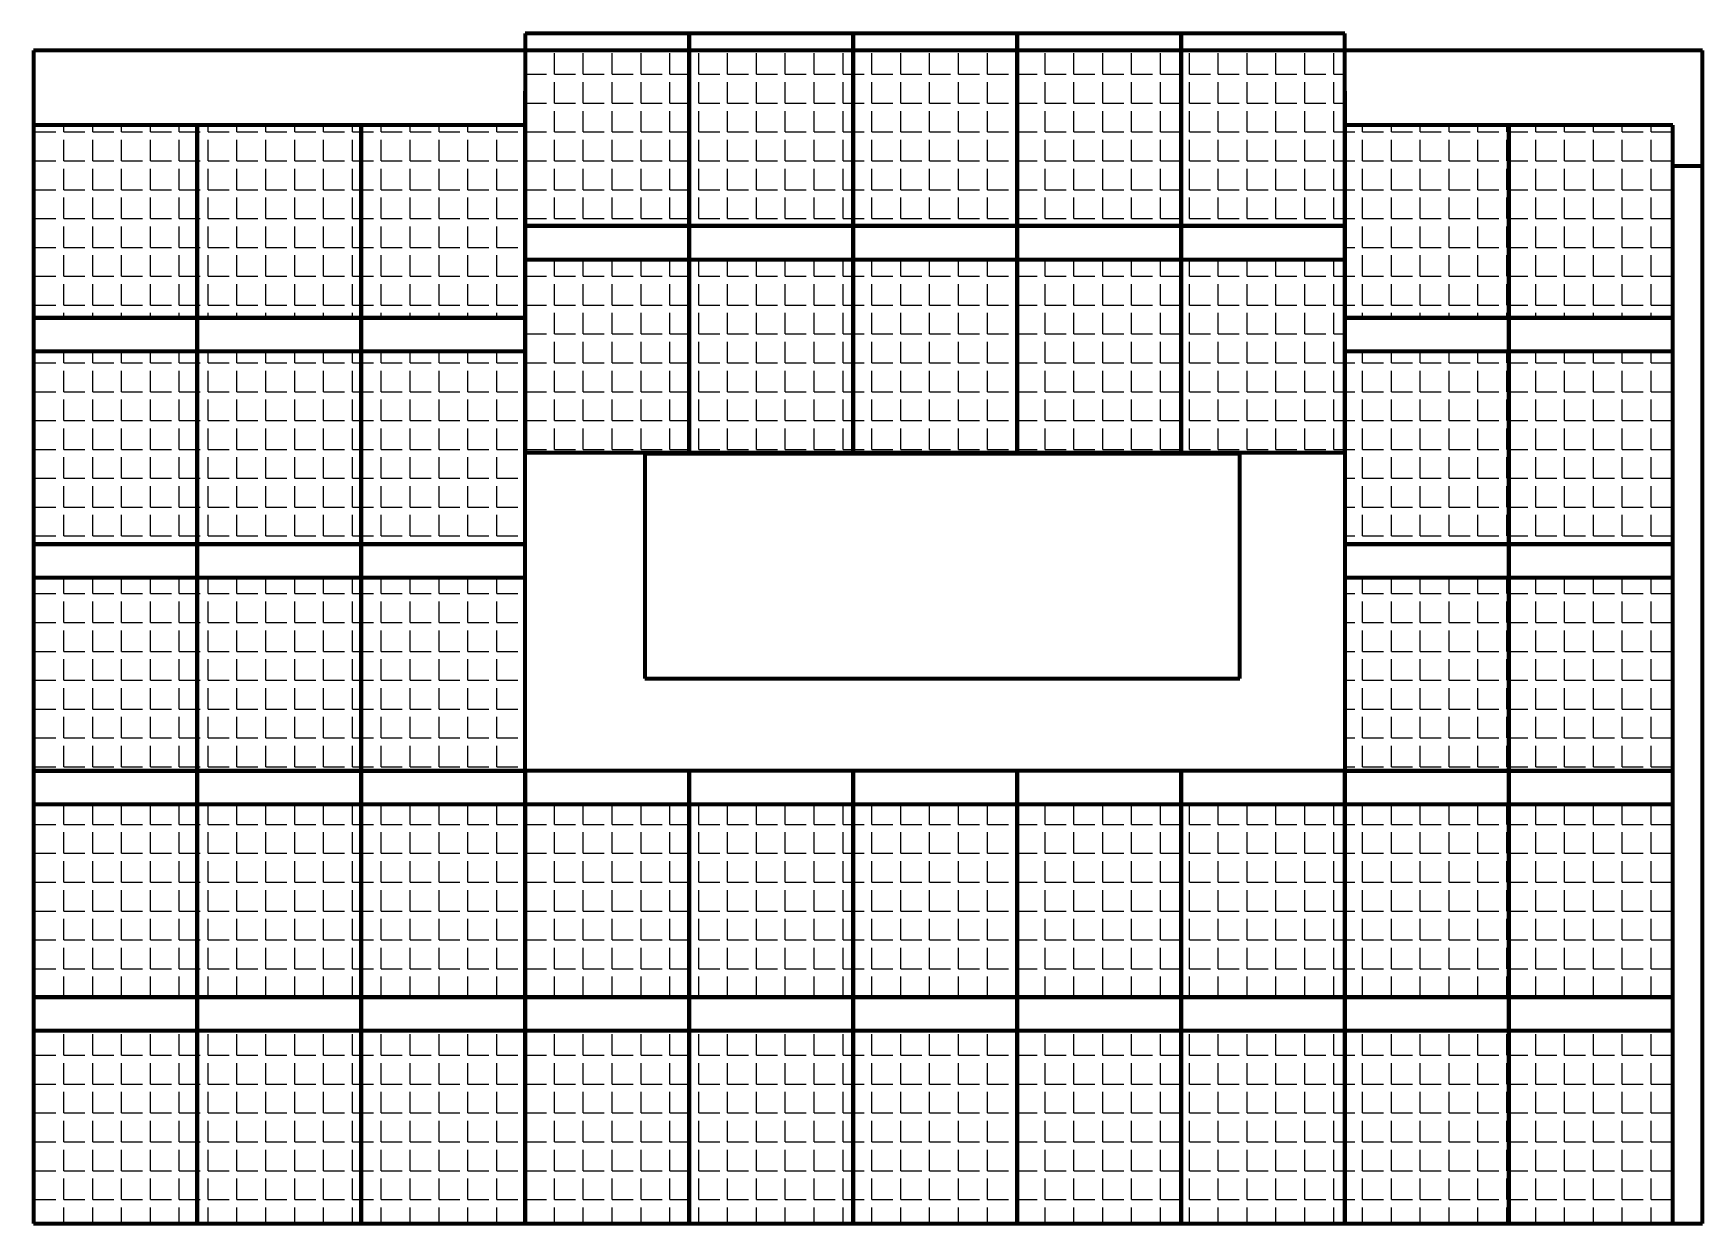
# Model space of a CAD drawing. Header units: millimetres. Extents: x 0 to 10100, y 0 to 7204.
import ezdxf

# ---------------------------------------------------------------- set-up
doc = ezdxf.new("R2010")
doc.units = ezdxf.units.MM
doc.layers.add('图层1', color=7, linetype='Continuous', lineweight=100)

msp = doc.modelspace()

# ---------------------------------------------------------------- hatches: boundary and pattern name
h = msp.add_hatch()
h.set_pattern_fill('ANGLE', color=256, scale=25, style=0)
h.set_pattern_definition([(0, (2454.19, 1717.27), (0, 174.625), [127, -47.625]), (90, (2454.19, 1717.27), (-174.625, 1e-14), [127, -47.625])])
h.paths.add_polyline_path([(2976, 2537), (1984, 2537), (1984, 1371), (2976, 1371)])
h.paths.add_polyline_path([(992, 6649), (0, 6649), (0, 5483), (992, 5483)])
h.paths.add_polyline_path([(1984, 6649), (992, 6649), (992, 5483), (1984, 5483)])
h.paths.add_polyline_path([(2976, 6649), (1984, 6649), (1984, 5483), (2976, 5483)])
h.paths.add_polyline_path([(3968, 7100), (2976, 7100), (2976, 6038), (3968, 6038)])
h.paths.add_polyline_path([(4960, 7100), (3968, 7100), (3968, 6038), (4960, 6038)])
h.paths.add_polyline_path([(5952, 7100), (4960, 7100), (4960, 6038), (5952, 6038)])
h.paths.add_polyline_path([(6944, 7100), (5952, 7100), (5952, 6038), (6944, 6038)])
h.paths.add_polyline_path([(7936, 6853), (7936, 7100), (6944, 7100), (6944, 6038), (7936, 6038)])
h.paths.add_polyline_path([(7936, 5483), (7936, 5833), (6944, 5833), (6944, 4667), (7936, 4667)])
h.paths.add_polyline_path([(6944, 5833), (5952, 5833), (5952, 4667), (6944, 4667)])
h.paths.add_polyline_path([(5952, 5833), (4960, 5833), (4960, 4667), (5952, 4667)])
h.paths.add_polyline_path([(4960, 5833), (3968, 5833), (3968, 4667), (4960, 4667)])
h.paths.add_polyline_path([(3968, 5833), (2976, 5833), (2976, 4667), (3968, 4667)])
h.paths.add_polyline_path([(8928, 6649), (7936, 6649), (7936, 5483), (8928, 5483)])
h.paths.add_polyline_path([(9920, 6649), (8928, 6649), (8928, 5483), (9920, 5483)])
h.paths.add_polyline_path([(9920, 5278), (8928, 5278), (8928, 4112), (9920, 4112)])
h.paths.add_polyline_path([(8928, 5278), (7936, 5278), (7936, 4667), (7936, 4112), (8928, 4112)])
h.paths.add_polyline_path([(8928, 3908), (7936, 3908), (7936, 2741), (8928, 2741)])
h.paths.add_polyline_path([(9920, 3908), (8928, 3908), (8928, 2741), (9920, 2741)])
h.paths.add_polyline_path([(9920, 2537), (8928, 2537), (8928, 1371), (9920, 1371)])
h.paths.add_polyline_path([(9920, 1166), (8928, 1166), (8928, 0), (9920, 0)])
h.paths.add_polyline_path([(8928, 1166), (7936, 1166), (7936, 0), (8928, 0)])
h.paths.add_polyline_path([(8928, 2537), (7936, 2537), (7936, 1371), (8928, 1371)])
h.paths.add_polyline_path([(7936, 2537), (6944, 2537), (6944, 1371), (7936, 1371)])
h.paths.add_polyline_path([(7936, 1166), (6944, 1166), (6944, 0), (7936, 0)])
h.paths.add_polyline_path([(6944, 1166), (5952, 1166), (5952, 0), (6944, 0)])
h.paths.add_polyline_path([(6944, 2537), (5952, 2537), (5952, 1371), (6944, 1371)])
h.paths.add_polyline_path([(5952, 2537), (4960, 2537), (4960, 1371), (5952, 1371)])
h.paths.add_polyline_path([(5952, 1166), (4960, 1166), (4960, 0), (5952, 0)])
h.paths.add_polyline_path([(4960, 1166), (3968, 1166), (3968, 0), (4960, 0)])
h.paths.add_polyline_path([(4960, 2537), (3968, 2537), (3968, 1371), (4960, 1371)])
h.paths.add_polyline_path([(3968, 2537), (2976, 2537), (2976, 1371), (3968, 1371)])
h.paths.add_polyline_path([(3968, 1166), (2976, 1166), (2976, 0), (3968, 0)])
h.paths.add_polyline_path([(2976, 1166), (1984, 1166), (1984, 0), (2976, 0)])
h.paths.add_polyline_path([(1984, 1166), (992, 1166), (992, 0), (1984, 0)])
h.paths.add_polyline_path([(1984, 2537), (992, 2537), (992, 1371), (992, 1371), (1984, 1371)])
h.paths.add_polyline_path([(992, 1166), (0, 1166), (0, 0), (992, 0)])
h.paths.add_polyline_path([(992, 2537), (0, 2537), (0, 1371), (992, 1371)])
h.paths.add_polyline_path([(992, 3908), (0, 3908), (0, 2741), (992, 2741)])
h.paths.add_polyline_path([(992, 5278), (0, 5278), (0, 4112), (992, 4112)])
h.paths.add_polyline_path([(1984, 5278), (992, 5278), (992, 4112), (1984, 4112)])
h.paths.add_polyline_path([(1984, 3908), (992, 3908), (992, 2741), (1984, 2741)])
h.paths.add_polyline_path([(2976, 5278), (1984, 5278), (1984, 4112), (2976, 4112)])
h.paths.add_polyline_path([(2976, 3908), (1984, 3908), (1984, 2741), (2976, 2741)])

# ---------------------------------------------------------------- linework, layer by layer
at = {"layer": '图层1'}
for p, q in [((3968, 7204), (2976, 7204)), ((4960, 7204), (3968, 7204)), ((5952, 7204), (4960, 7204)), ((6944, 7204), (5952, 7204)), ((7936, 7204), (6944, 7204)), ((10100, 7100), (0, 7100)), ((0, 7100), (0, 0)), ((10100, 0), (10100, 7100)), ((992, 6649), (0, 6649)), ((1984, 6649), (992, 6649)), ((2976, 6649), (1984, 6649)), ((8928, 6649), (7936, 6649)), ((9920, 6649), (8928, 6649)), ((10100, 6400), (9920, 6400)), ((10100, 0), (10100, 6400)), ((3968, 5833), (2976, 5833)), ((4960, 5833), (3968, 5833)), ((5952, 5833), (4960, 5833)), ((6944, 5833), (5952, 5833)), ((7936, 5833), (6944, 5833)), ((992, 5278), (0, 5278)), ((1984, 5278), (992, 5278)), ((2976, 5278), (1984, 5278)), ((8928, 5278), (7936, 5278)), ((9920, 5278), (8928, 5278)), ((7300, 4660), (3700, 4660)), ((3700, 4660), (3700, 3300)), ((7300, 3300), (7300, 4660)), ((992, 3908), (0, 3908)), ((1984, 3908), (992, 3908)), ((2976, 3908), (1984, 3908)), ((8928, 3908), (7936, 3908)), ((9920, 3908), (8928, 3908)), ((3700, 3300), (7300, 3300)), ((992, 2537), (0, 2537)), ((1984, 2537), (992, 2537)), ((2976, 2537), (1984, 2537)), ((3968, 2537), (2976, 2537)), ((4960, 2537), (3968, 2537)), ((5952, 2537), (4960, 2537)), ((6944, 2537), (5952, 2537)), ((7936, 2537), (6944, 2537)), ((8928, 2537), (7936, 2537)), ((9920, 2537), (8928, 2537)), ((992, 1166), (0, 1166)), ((1984, 1166), (992, 1166)), ((2976, 1166), (1984, 1166)), ((3968, 1166), (2976, 1166)), ((4960, 1166), (3968, 1166)), ((5952, 1166), (4960, 1166)), ((6944, 1166), (5952, 1166)), ((7936, 1166), (6944, 1166)), ((8928, 1166), (7936, 1166)), ((9920, 1166), (8928, 1166)), ((0, 0), (10100, 0))]:
    msp.add_line(p, q, dxfattribs=at)
for points in [[(2976, 7204), (2976, 6038), (3968, 6038), (3968, 7204)], [(3968, 7204), (3968, 6038), (4960, 6038), (4960, 7204)], [(4960, 7204), (4960, 6038), (5952, 6038), (5952, 7204)], [(5952, 7204), (5952, 6038), (6944, 6038), (6944, 7204)], [(6944, 7204), (6944, 6038), (7936, 6038), (7936, 7204)], [(0, 6853), (0, 6853), (0, 5483), (992, 5483), (992, 6649)], [(1984, 6649), (1984, 5483), (2976, 5483), (2976, 6853)], [(7936, 6853), (7936, 6853), (7936, 5483), (8928, 5483), (8928, 6649)], [(992, 6649), (992, 5483), (1984, 5483), (1984, 6649)], [(8928, 6649), (8928, 5483), (9920, 5483), (9920, 6649)]]:
    msp.add_lwpolyline(points, dxfattribs=at)
for points in [[(2976, 4667), (3968, 4667), (3968, 6038), (2976, 6038)], [(3968, 4667), (4960, 4667), (4960, 6038), (3968, 6038)], [(4960, 4667), (5952, 4667), (5952, 6038), (4960, 6038)], [(5952, 4667), (6944, 4667), (6944, 6038), (5952, 6038)], [(6944, 4667), (7936, 4667), (7936, 6038), (6944, 6038)], [(0, 4112), (992, 4112), (992, 5483), (0, 5483)], [(992, 4112), (1984, 4112), (1984, 5483), (992, 5483)], [(1984, 4112), (2976, 4112), (2976, 5483), (1984, 5483)], [(7936, 4112), (8928, 4112), (8928, 5483), (7936, 5483)], [(8928, 4112), (9920, 4112), (9920, 5483), (8928, 5483)], [(0, 2741), (992, 2741), (992, 4112), (0, 4112)], [(992, 2741), (1984, 2741), (1984, 4112), (992, 4112)], [(1984, 2741), (2976, 2741), (2976, 4112), (1984, 4112)], [(7936, 2741), (8928, 2741), (8928, 4112), (7936, 4112)], [(8928, 2741), (9920, 2741), (9920, 4112), (8928, 4112)], [(0, 1371), (992, 1371), (992, 2741), (0, 2741)], [(992, 1371), (1984, 1371), (1984, 2741), (992, 2741)], [(1984, 1371), (2976, 1371), (2976, 2741), (1984, 2741)], [(2976, 1371), (3968, 1371), (3968, 2741), (2976, 2741)], [(3968, 1371), (4960, 1371), (4960, 2741), (3968, 2741)], [(4960, 1371), (5952, 1371), (5952, 2741), (4960, 2741)], [(5952, 1371), (6944, 1371), (6944, 2741), (5952, 2741)], [(6944, 1371), (7936, 1371), (7936, 2741), (6944, 2741)], [(7936, 1371), (8928, 1371), (8928, 2741), (7936, 2741)], [(8928, 1371), (9920, 1371), (9920, 2741), (8928, 2741)], [(0, 0), (992, 0), (992, 1371), (0, 1371)], [(992, 0), (1984, 0), (1984, 1371), (992, 1371)], [(1984, 0), (2976, 0), (2976, 1371), (1984, 1371)], [(2976, 0), (3968, 0), (3968, 1371), (2976, 1371)], [(3968, 0), (4960, 0), (4960, 1371), (3968, 1371)], [(4960, 0), (5952, 0), (5952, 1371), (4960, 1371)], [(5952, 0), (6944, 0), (6944, 1371), (5952, 1371)], [(6944, 0), (7936, 0), (7936, 1371), (6944, 1371)], [(7936, 0), (8928, 0), (8928, 1371), (7936, 1371)], [(8928, 0), (9920, 0), (9920, 1371), (8928, 1371)]]:
    msp.add_lwpolyline(points, close=True, dxfattribs=at)

doc.saveas('drawing.dxf')
